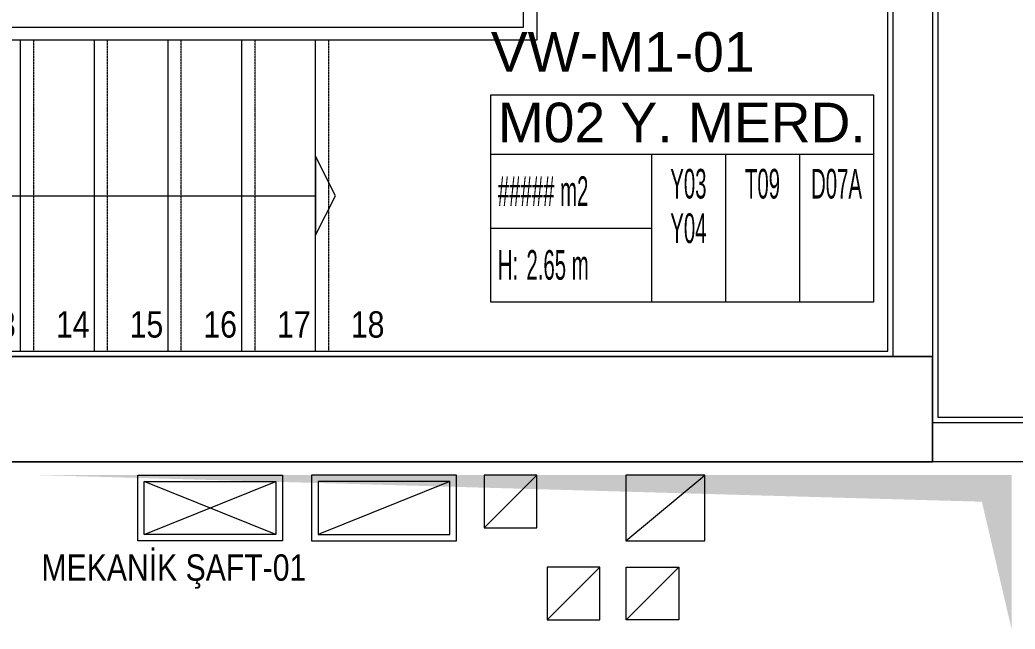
# Model space of a CAD drawing. Extents: x -1417 to 34975, y -245 to 8298.
# Drawn here: x 10049.3 to 10427.2, y 3479 to 3710.2 of the extents above; entities that cross this region are included whole.
import ezdxf
from ezdxf.enums import TextEntityAlignment as Align

# ---------------------------------------------------------------- set-up
doc = ezdxf.new("R2010")
doc.units = 0
doc.linetypes.add('DOT2', pattern=[0.125, 0, -0.125])
doc.layers.get('0').update_dxf_attribs({"color": 9, "lineweight": 9})
for name, color, linetype, lineweight in [('00', 9, 'Continuous', 9), ('01', 9, 'Continuous', 9), ('06D', 9, 'Continuous', 9), ('09D', 9, 'Continuous', 9), ('14', 9, 'Continuous', 9), ('19', 9, 'Continuous', 9), ('19D', 9, 'DOT2', 9), ('21', 9, 'Continuous', 9), ('21_MAHAL', 9, 'Continuous', 9)]:
    doc.layers.add(name, color=color, linetype=linetype, lineweight=lineweight)
doc.styles.add('Arial', font='arial.ttf', dxfattribs={"height": 2.5})
doc.styles.add('MuuM_TEXT-STANDART', font='ARIALN.TTF')

# ---------------------------------------------------------------- blocks, each defined once
blk = doc.blocks.new('0_arrowstairs')
blk.add_lwpolyline([(0, 0), (0, -30), (15, 0), (0, 30)], close=True)
blk = doc.blocks.new('*U544')
blk.add_lwpolyline([(0, 0), (0, 392)])
blk.add_circle((0, 0), 5)
at = {"rotation": 90}
blk.add_blockref('0_arrowstairs', (0, 392), dxfattribs=at)
blk = doc.blocks.new('*U615')
blk.add_lwpolyline([(0, 0), (0, 504)])
blk.add_circle((0, 0), 5)
at = {"rotation": 90}
blk.add_blockref('0_arrowstairs', (0, 504), dxfattribs=at)
blk = doc.blocks.new('merd.1.mekanik')
at = {"layer": '19', "linetype": 'Continuous'}
for points in [[(9243.97, 502.5), (9243.97, 620.5)], [(9324.71, 497.5), (9266.38, 620.5)], [(9330.3, 497.5), (9271.97, 620.5)], [(9299.97, 562.5), (9299.97, 620.5)], [(9327.97, 502.5), (9327.97, 620.5)], [(9355.97, 502.5), (9355.97, 620.5)], [(9383.97, 502.5), (9383.97, 620.5)], [(9411.97, 502.5), (9411.97, 620.5)], [(9439.97, 502.5), (9439.97, 620.5)], [(9467.97, 502.5), (9467.97, 620.5)], [(9495.97, 502.5), (9495.97, 620.5)], [(9271.97, 502.5), (9271.97, 608.52)], [(9299.97, 502.5), (9299.97, 550.52)], [(9324.71, 497.5), (9243.97, 497.5), (9243.97, 477.5), (9243.97, 477.5), (9518.97, 477.5), (9518.97, 492.5), (9523.97, 492.5), (9523.97, 472.5), (9518.97, 472.5), (9238.97, 472.5), (9238.97, 472.5), (9238.97, 502.5), (9322.38, 502.5)], [(9243.97, 354.5), (9243.97, 472.5)], [(9271.97, 354.5), (9271.97, 472.5)], [(9299.97, 354.5), (9299.97, 472.5)], [(9327.97, 354.5), (9327.97, 472.5)], [(9355.97, 354.5), (9355.97, 472.5)], [(9383.97, 354.5), (9383.97, 472.5)], [(9411.97, 354.5), (9411.97, 472.5)], [(9439.97, 354.5), (9439.97, 472.5)]]:
    blk.add_lwpolyline(points, dxfattribs=at)
at = {"layer": '19'}
for points in [[(9330.3, 497.5), (9271.97, 620.5)], [(9241.47, 413.5), (9182.47, 413.5), (9182.47, 561.5), (9236.47, 561.5)], [(9327.97, 502.5), (9523.97, 502.5), (9523.97, 502.5), (9523.97, 497.5), (9523.97, 497.5), (9330.3, 497.5)]]:
    blk.add_lwpolyline(points, dxfattribs=at)
at = {"layer": '19D'}
for points in [[(9238.97, 502.5), (9238.97, 620.5)], [(9266.97, 497.5), (9266.97, 620.5)], [(9294.97, 572), (9294.97, 620.5)], [(9322.97, 558.17), (9322.97, 620.5)], [(9350.97, 497.5), (9350.97, 620.5)], [(9378.97, 497.5), (9378.97, 620.5)], [(9406.97, 497.5), (9406.97, 620.5)], [(9434.97, 497.5), (9434.97, 620.5)], [(9462.97, 497.5), (9462.97, 620.5)], [(9490.97, 497.5), (9490.97, 620.5)], [(9294.97, 558.17), (9294.97, 563.5)], [(9294.97, 497.5), (9294.97, 560.22)], [(9248.97, 354.5), (9248.97, 472.5)], [(9276.97, 354.5), (9276.97, 472.5)], [(9304.97, 354.5), (9304.97, 472.5)], [(9332.97, 354.5), (9332.97, 472.5)], [(9360.97, 354.5), (9360.97, 472.5)], [(9388.97, 354.5), (9388.97, 472.5)], [(9416.97, 354.5), (9416.97, 472.5)], [(9444.97, 354.5), (9444.97, 472.5)]]:
    blk.add_lwpolyline(points, dxfattribs=at)
at = {"layer": '19', "xscale": 0.5, "yscale": 0.5, "zscale": 0.5}
for name, p, rotation in [('*U615', (9495.97, 561.5), 90), ('*U544', (9243.97, 413.5), 270)]:
    blk.add_blockref(name, p, dxfattribs=dict(at, rotation=rotation))
at = {"layer": '21', "style": 'MuuM_TEXT-STANDART'}
for s, p in [('10', (9227.78, 615.5)), ('9', (9255.78, 615.5)), ('8', (9283.78, 615.5)), ('7', (9311.78, 615.5)), ('6', (9339.78, 615.5)), ('5', (9367.78, 615.5)), ('4', (9395.78, 615.5)), ('3', (9423.78, 615.5)), ('2', (9451.78, 615.5)), ('1', (9479.78, 615.5)), ('M01 (18x16.5 / 28)', (9415.56, 576.72)), ('11', (9270.11, 369.67)), ('12', (9298.11, 369.67)), ('13', (9326.11, 369.67)), ('14', (9354.11, 369.67)), ('15', (9382.11, 369.67)), ('16', (9410.11, 369.67)), ('17', (9438.11, 369.67)), ('18', (9466.11, 369.67))]:
    blk.add_text(s, height=10, dxfattribs=at).set_placement(p, align=Align.TOP_RIGHT)
blk = doc.blocks.new('0_roomno2')
blk.add_lwpolyline([(19.375, -10.5), (0, -10.5), (0, 0), (19.375, 0)], close=True)
for points in [[(0, -3), (19.375, -3)], [(8.125, -3), (8.125, -10.5)], [(11.875, -3), (11.875, -10.5)], [(15.625, -3), (15.625, -10.5)], [(0, -6.75), (8.125, -6.75)]]:
    blk.add_lwpolyline(points)
at = {"style": 'MuuM_TEXT-STANDART', "width": 0.6}
blk.add_text('H:', height=1.5, dxfattribs=at).set_placement((0.35, -8.608), align=Align.MIDDLE_LEFT)
at = {"style": 'Arial'}
blk.add_attdef('ODANO', (0, 1.17), '', height=2, dxfattribs=at)
blk.add_attdef('MEKANADI', text='', height=2, dxfattribs=at).set_placement((0.35, -3), align=Align.BOTTOM_LEFT)
at = {"style": 'MuuM_TEXT-STANDART', "width": 0.6}
for tag, p in [('YER01', (10, -4.5)), ('TAVAN01', (13.75, -4.5)), ('DUVAR01', (17.5, -4.5)), ('YER02', (10, -6.75)), ('TAVAN02', (13.75, -6.75)), ('DUVAR02', (17.5, -6.75)), ('YER03', (10, -9)), ('TAVAN03', (13.75, -9)), ('DUVAR03', (17.5, -9))]:
    blk.add_attdef(tag, text='', height=1.5, dxfattribs=at).set_placement(p, align=Align.MIDDLE_CENTER)
for tag, p in [('M2', (0.35, -4.875)), ('TEMIZTAVANYUKSEKLIGI', (1.8, -8.608))]:
    blk.add_attdef(tag, text='', height=1.5, dxfattribs=at).set_placement(p, align=Align.MIDDLE_LEFT)

msp = doc.modelspace()

# ---------------------------------------------------------------- linework, layer by layer
at = {"layer": '00'}
msp.add_lwpolyline([(10380.84, 3582.5), (10380.84, 3727.5), (10395.84, 3727.5), (10395.84, 3582.6), (10395.84, 3582.6), (10395.84, 3582.6), (10395.84, 3582.6), (10395.84, 3582.5)], close=True, dxfattribs=at)
msp.add_lwpolyline([(10430.84, 3542.5), (10395.84, 3542.5), (10395.84, 3557.5), (10397.84, 3557.5), (10397.84, 3557.5), (10397.84, 3557.5), (10397.84, 3557.5), (10530.84, 3557.5)], dxfattribs=at)
at = {"layer": '01'}
for points in [[(10395.84, 3852.5), (9845.84, 3852.5), (9845.84, 3582.5), (10395.84, 3582.5), (10395.84, 3542.5), (9795.84, 3542.5), (9795.84, 3892.5), (10395.84, 3892.5)], [(10395.84, 3892.5), (9795.84, 3892.5), (9795.84, 3542.5), (10395.84, 3542.5), (10395.84, 3582.5), (9845.84, 3582.5), (9845.84, 3852.5), (10395.84, 3852.5)]]:
    msp.add_lwpolyline(points, close=True, dxfattribs=at)
at = {"layer": '06D'}
for points in [[(10149.03, 3512.5), (10094.03, 3512.5), (10094.03, 3537.5), (10149.03, 3537.5)], [(10160.03, 3512.5), (10215.03, 3512.5), (10215.03, 3537.5), (10160.03, 3537.5)], [(10225.53, 3517.5), (10245.53, 3517.5), (10245.53, 3537.5), (10225.53, 3537.5)], [(10279.33, 3512.51), (10309.33, 3512.51), (10309.33, 3537.51), (10279.33, 3537.51)], [(10096.53, 3535), (10146.53, 3535), (10146.53, 3515), (10096.53, 3515)], [(10212.53, 3535), (10162.53, 3535), (10162.53, 3515), (10212.53, 3515)], [(10269.53, 3502.5), (10249.53, 3502.5), (10249.53, 3482.5), (10269.53, 3482.5)], [(10279.53, 3502.5), (10299.53, 3502.5), (10299.53, 3482.5), (10279.53, 3482.5)]]:
    msp.add_lwpolyline(points, close=True, dxfattribs=at)
for points in [[(10245.53, 3537.5), (10225.53, 3517.5)], [(10279.33, 3512.51), (10309.33, 3537.51)], [(10096.53, 3515), (10146.53, 3535)], [(10146.53, 3515), (10096.53, 3535)], [(10212.53, 3535), (10162.53, 3515)], [(10249.53, 3482.5), (10269.53, 3502.5)], [(10279.53, 3482.5), (10299.53, 3502.5)]]:
    msp.add_lwpolyline(points, dxfattribs=at)
at = {"layer": '09D'}
msp.add_solid([(10425.84, 3479.05), (10425.84, 3537.5), (10414.59, 3527.39), (10055.84, 3537.5)], dxfattribs=at)
at = {"layer": '14'}
msp.add_lwpolyline([(10593.84, 3875.5), (10397.84, 3875.5), (10397.84, 3835.5), (10378.84, 3835.5), (10378.84, 3850.5), (9847.84, 3850.5), (9847.84, 3584.5), (10378.84, 3584.5), (10378.84, 3729.5), (10397.84, 3729.5), (10397.84, 3559.5), (10397.84, 3559.5), (10397.84, 3559.5), (10397.84, 3559.5), (10397.84, 3559.5), (10532.84, 3559.5)], dxfattribs=at)

# ---------------------------------------------------------------- block references
msp.add_blockref('merd.1.mekanik', (721.61, 3230))
at = {"layer": '21_MAHAL'}
ref = msp.add_blockref('0_roomno2', (10228.14, 3681.82), dxfattribs=dict(at, xscale=7.5, yscale=7.5, zscale=7.5))
ref.add_attrib('ODANO', 'VW-M1-01', (10228.14, 3690.6), dxfattribs={"layer": '0', "height": 15, "style": 'Arial'})
ref.add_attrib('MEKANADI', 'M02 Y. MERD.', dxfattribs={"layer": '0', "height": 15, "style": 'Arial'}).set_placement((10230.77, 3659.32), align=Align.BOTTOM_LEFT)
ref.add_attrib('M2', '##### m2', dxfattribs={"layer": '0', "height": 11.25, "style": 'MuuM_TEXT-STANDART', "width": 0.6}).set_placement((10230.77, 3645.26), align=Align.MIDDLE_LEFT)
ref.add_attrib('TEMIZTAVANYUKSEKLIGI', '2.65 m', dxfattribs={"layer": '0', "height": 11.25, "style": 'MuuM_TEXT-STANDART', "width": 0.6}).set_placement((10241.64, 3617.26), align=Align.MIDDLE_LEFT)
ref.add_attrib('YER01', 'Y03', dxfattribs={"layer": '0', "height": 11.25, "style": 'MuuM_TEXT-STANDART', "width": 0.6}).set_placement((10303.14, 3648.07), align=Align.MIDDLE_CENTER)
ref.add_attrib('TAVAN01', 'T09', dxfattribs={"layer": '0', "height": 11.25, "style": 'MuuM_TEXT-STANDART', "width": 0.6}).set_placement((10331.27, 3648.07), align=Align.MIDDLE_CENTER)
ref.add_attrib('DUVAR01', 'D07A', dxfattribs={"layer": '0', "height": 11.25, "style": 'MuuM_TEXT-STANDART', "width": 0.6}).set_placement((10359.39, 3648.07), align=Align.MIDDLE_CENTER)
ref.add_attrib('YER02', 'Y04', dxfattribs={"layer": '0', "height": 11.25, "style": 'MuuM_TEXT-STANDART', "width": 0.6}).set_placement((10303.14, 3631.2), align=Align.MIDDLE_CENTER)

# ---------------------------------------------------------------- texts
at = {"layer": '21', "style": 'MuuM_TEXT-STANDART'}
msp.add_text('MEKANİK ŞAFT-01', height=10, dxfattribs=at).set_placement((10057.49, 3497.41))

doc.saveas('drawing.dxf')
